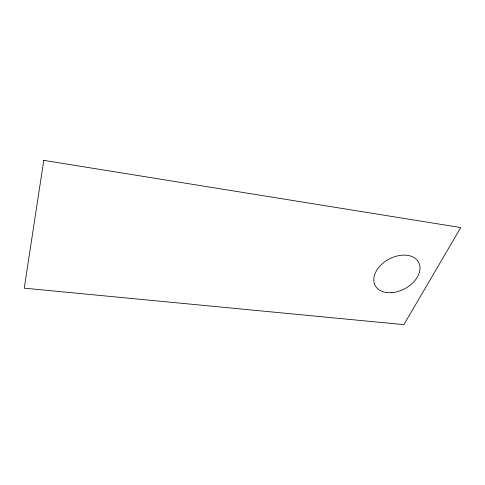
<?xml version="1.0" encoding="UTF-8"?>
<svg xmlns="http://www.w3.org/2000/svg" width="485" height="485" viewBox="0 0 485 485"><rect width="100%" height="100%" fill="white"/><g stroke="black" fill="none" stroke-linecap="round" stroke-linejoin="round"><path stroke-width="0.73" d="M43.771 160.365L24.25 288.169L403.89 324.635L460.75 227.562L43.771 160.365M391.916 292.649A24.644 16.787 -28.1 0 0 418.961 262.961A24.644 16.787 -28.1 0 0 379.84 266.174A24.644 16.787 -28.1 0 0 391.916 292.649"/></g></svg>
